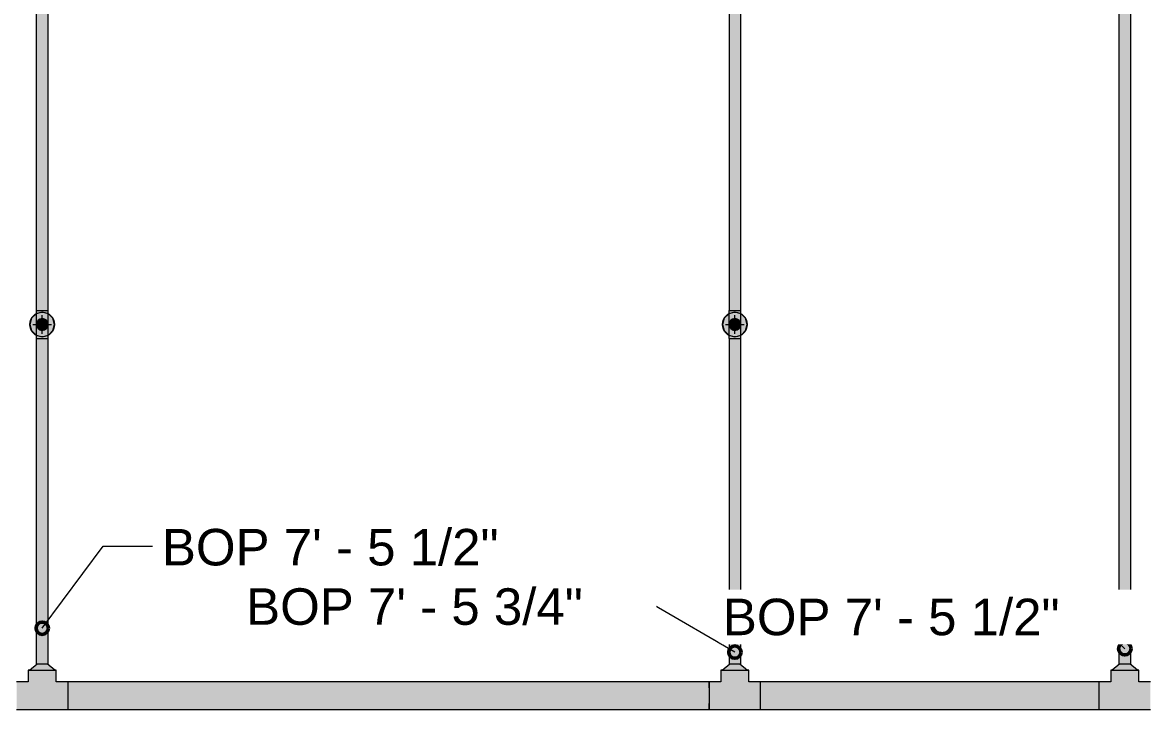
# Model space of a CAD drawing. Header units: inches. Extents: x -3385 to 41, y 7 to 1342.
# Drawn here: x -1183.2 to -1001.8, y 573.5 to 684.6 of the extents above; entities that cross this region are included whole.
import ezdxf

# ---------------------------------------------------------------- set-up
doc = ezdxf.new("R2010")
doc.units = ezdxf.units.IN
doc.header["$MEASUREMENT"] = 0
for name, color, linetype, lineweight in [('A-ANNO-NOTE', 131, 'Continuous', 9), ('G-ANNO-DIMS', 111, 'Continuous', 9), ('P-PIPE', 3, 'Continuous', 9), ('P-PIPE-CNTR', 3, 'Continuous', 9)]:
    doc.layers.add(name, color=color, linetype=linetype, lineweight=lineweight)
doc.styles.add('Arial', font='arial.ttf', dxfattribs={"height": 5.901198})

msp = doc.modelspace()

# ---------------------------------------------------------------- hatches: boundary and pattern name
at = {"layer": 'A-ANNO-NOTE'}
h = msp.add_hatch(color=256, dxfattribs=at)
edge = h.paths.add_edge_path(flags=0)
edge.add_arc((-1180, 635.743), 2, 0, 360)
for points in [[(-1180, 633.743), (-1179, 634.011), (-1178.268, 634.743), (-1178, 635.743), (-1178.268, 636.743), (-1179, 637.475), (-1180, 637.743), (-1181, 637.475), (-1181.732, 636.743), (-1182, 635.743), (-1181.732, 634.743), (-1181, 634.011)], [(-1068, 633.743), (-1067, 634.011), (-1066.268, 634.743), (-1066, 635.743), (-1066.268, 636.743), (-1067, 637.475), (-1068, 637.743), (-1069, 637.475), (-1069.732, 636.743), (-1070, 635.743), (-1069.732, 634.743), (-1069, 634.011)]]:
    msp.add_hatch(color=256, dxfattribs=at).paths.add_polyline_path(points, flags=0)
h = msp.add_hatch(color=256, dxfattribs=at)
edge = h.paths.add_edge_path(flags=0)
edge.add_arc((-1068, 635.743), 2, 0, 360)
at = {"layer": 'P-PIPE'}
for points in [[(-1004.95, 580.904), (-1004.951, 919.188), (-1005.9, 919.19), (-1005.9, 580.908), (-1005.425, 580.904), (-1005.196, 580.904)], [(-1004.95, 580.904), (-1004, 580.908), (-1004, 919.191), (-1004.95, 919.183), (-1004.95, 590.214)], [(-1180, 637.982), (-1179.05, 637.986), (-1179.05, 717.498), (-1179.525, 717.495), (-1180, 717.494), (-1180, 645.196)], [(-1068, 637.982), (-1067.05, 637.986), (-1067.05, 717.498), (-1067.525, 717.495), (-1068, 717.494), (-1068, 645.196)], [(-1180, 634.793), (-1179.754, 634.825), (-1179.525, 634.92), (-1179.328, 635.071), (-1179.177, 635.268), (-1179.082, 635.497), (-1179.05, 635.743), (-1179.082, 635.989), (-1179.177, 636.218), (-1179.328, 636.415), (-1179.525, 636.566), (-1179.754, 636.66), (-1180, 636.693), (-1180.246, 636.66), (-1180.475, 636.566), (-1180.672, 636.415), (-1180.823, 636.218), (-1180.918, 635.989), (-1180.95, 635.743), (-1180.918, 635.497), (-1180.823, 635.268), (-1180.672, 635.071), (-1180.475, 634.92), (-1180.246, 634.825)], [(-1180, 634.791), (-1179.75, 634.826), (-1179.523, 634.921), (-1179.326, 635.073), (-1179.176, 635.27), (-1179.082, 635.498), (-1179.05, 635.744), (-1179.082, 635.989), (-1179.177, 636.218), (-1179.177, 636.218), (-1179.082, 635.989), (-1179.05, 635.741), (-1179.084, 635.492), (-1179.177, 635.268), (-1179.328, 635.071), (-1179.527, 634.919), (-1179.758, 634.825), (-1180.006, 634.794), (-1180.257, 634.83), (-1180.475, 634.92), (-1180.679, 635.08), (-1180.823, 635.268), (-1180.919, 635.506), (-1180.95, 635.743), (-1180.915, 635.995), (-1180.823, 636.218), (-1180.669, 636.417), (-1180.475, 636.566), (-1180.245, 636.661), (-1180, 636.693), (-1179.754, 636.66), (-1179.754, 636.661), (-1180.002, 636.693), (-1180.247, 636.66), (-1180.477, 636.565), (-1180.674, 636.414), (-1180.825, 636.215), (-1180.919, 635.984), (-1180.95, 635.732), (-1180.918, 635.493), (-1180.82, 635.262), (-1180.67, 635.068), (-1180.47, 634.916), (-1180.241, 634.823), (-1180.004, 634.792)], [(-1068, 634.793), (-1067.754, 634.825), (-1067.525, 634.92), (-1067.328, 635.071), (-1067.177, 635.268), (-1067.082, 635.497), (-1067.05, 635.743), (-1067.082, 635.989), (-1067.177, 636.218), (-1067.328, 636.415), (-1067.525, 636.566), (-1067.754, 636.66), (-1068, 636.693), (-1068.246, 636.66), (-1068.475, 636.566), (-1068.672, 636.415), (-1068.823, 636.218), (-1068.918, 635.989), (-1068.95, 635.743), (-1068.918, 635.497), (-1068.823, 635.268), (-1068.672, 635.071), (-1068.475, 634.92), (-1068.246, 634.825)], [(-1180, 580.904), (-1180, 633.494), (-1180.95, 633.497), (-1180.95, 580.908), (-1180.475, 580.904), (-1180.246, 580.904)], [(-1180, 580.904), (-1179.05, 580.908), (-1179.05, 633.498), (-1179.525, 633.495), (-1180, 633.494), (-1180, 590.214)], [(-1068, 580.904), (-1068, 633.494), (-1068.95, 633.497), (-1068.95, 580.908), (-1068.475, 580.904), (-1068.246, 580.904)], [(-1068, 580.904), (-1067.05, 580.908), (-1067.05, 633.498), (-1067.525, 633.495), (-1068, 633.494), (-1068, 590.214)], [(-1179.548, 579.868), (-1177.938, 579.877), (-1179.188, 580.906), (-1180.823, 580.899), (-1182.063, 579.877), (-1180.879, 579.869), (-1179.705, 579.868)], [(-1068.455, 579.868), (-1065.938, 579.877), (-1067.188, 580.906), (-1068.823, 580.899), (-1070.063, 579.877), (-1068.869, 579.869), (-1068.475, 579.868)], [(-1005.405, 579.868), (-1002.888, 579.877), (-1004.138, 580.906), (-1005.773, 580.899), (-1007.012, 579.877), (-1005.819, 579.869), (-1005.425, 579.868)], [(-1180.008, 575.733), (-1177.751, 577.993), (-1177.751, 579.877), (-1178.415, 579.87), (-1181.953, 579.872), (-1182.25, 579.877), (-1182.25, 577.993), (-1181.924, 577.657), (-1180.311, 576.037)], [(-1180.008, 579.867), (-1182.06, 579.879), (-1182.063, 579.88), (-1181.568, 579.87), (-1180.466, 579.868)], [(-1067.996, 575.733), (-1065.75, 577.993), (-1065.75, 579.877), (-1066.406, 579.87), (-1069.946, 579.872), (-1070.25, 579.877), (-1070.25, 577.993), (-1069.179, 576.917), (-1068.299, 576.037)], [(-1004.946, 575.733), (-1002.7, 577.993), (-1002.7, 579.877), (-1003.356, 579.87), (-1006.896, 579.872), (-1007.2, 579.877), (-1007.2, 577.993), (-1006.129, 576.917), (-1005.249, 576.037)], [(-1184.134, 573.493), (-1175.867, 573.493), (-1175.872, 574.145), (-1175.868, 577.953), (-1175.868, 577.993), (-1177.751, 577.993), (-1180.008, 575.733), (-1182.25, 577.993), (-1184.134, 577.993), (-1184.14, 577.327), (-1184.135, 573.531), (-1184.134, 573.494)], [(-1161.188, 575.743), (-1072.142, 575.743), (-1072.136, 577.993), (-1175.867, 577.992), (-1175.872, 577.325), (-1175.874, 575.743)], [(-1056.339, 575.743), (-1009.08, 575.743), (-1009.086, 577.993), (-1063.866, 577.993), (-1063.862, 576.86), (-1063.862, 575.743)], [(-1072.134, 573.493), (-1072.13, 576.037), (-1072.134, 573.493)]]:
    msp.add_hatch(color=256, dxfattribs=at).paths.add_polyline_path(points, flags=0)
h = msp.add_hatch(color=256, dxfattribs=at)
h.paths.add_polyline_path([(-1180.673, 637.983), (-1180.673, 637.984), (-1180.673, 645.196)], flags=0)
h.paths.add_polyline_path([(-1180, 637.982), (-1180, 717.494), (-1180.95, 717.497), (-1180.95, 637.986), (-1180.474, 637.983), (-1180.246, 637.982)], flags=0)
h = msp.add_hatch(color=256, dxfattribs=at)
h.paths.add_polyline_path([(-1068.672, 637.983), (-1068.672, 637.984), (-1068.672, 645.196)], flags=0)
h.paths.add_polyline_path([(-1068, 637.982), (-1068, 717.494), (-1068.95, 717.497), (-1068.95, 637.986), (-1068.473, 637.983), (-1068.246, 637.982)], flags=0)
h = msp.add_hatch(color=256, dxfattribs=at)
h.paths.add_polyline_path([(-1180.951, 635.742), (-1180.918, 635.991), (-1180.788, 636.275), (-1180.655, 636.432), (-1180.443, 636.579), (-1180.245, 636.661), (-1180, 636.693), (-1180, 637.982), (-1180.951, 637.986), (-1180.951, 635.743)], flags=0)
h.paths.add_polyline_path([(-1180, 633.494), (-1180.011, 634.793), (-1180.254, 634.826), (-1180.478, 634.92), (-1180.676, 635.075), (-1180.841, 635.309), (-1180.88, 635.38), (-1180.934, 635.559), (-1180.951, 635.738), (-1180.951, 633.498), (-1180.475, 633.495), (-1180.247, 633.494)], flags=0)
h = msp.add_hatch(color=256, dxfattribs=at)
h.paths.add_polyline_path([(-1179.05, 635.742), (-1179.05, 637.986), (-1179.525, 637.983), (-1180, 637.982), (-1179.999, 636.693), (-1179.746, 636.658), (-1179.524, 636.565), (-1179.328, 636.415), (-1179.16, 636.176), (-1179.121, 636.104), (-1179.067, 635.925), (-1179.05, 635.745)], flags=0)
h.paths.add_polyline_path([(-1180, 633.494), (-1179.05, 633.498), (-1179.05, 635.739), (-1179.082, 635.495), (-1179.213, 635.209), (-1179.347, 635.052), (-1179.539, 634.913), (-1179.754, 634.824), (-1180, 634.791), (-1180, 634.682)], flags=0)
h = msp.add_hatch(color=256, dxfattribs=at)
h.paths.add_polyline_path([(-1068.951, 635.742), (-1068.918, 635.99), (-1068.788, 636.275), (-1068.655, 636.432), (-1068.442, 636.579), (-1068.245, 636.661), (-1068, 636.693), (-1068, 637.982), (-1068.951, 637.986), (-1068.951, 635.743)], flags=0)
h.paths.add_polyline_path([(-1068, 633.494), (-1068.011, 634.793), (-1068.254, 634.826), (-1068.477, 634.92), (-1068.675, 635.074), (-1068.841, 635.309), (-1068.879, 635.38), (-1068.933, 635.559), (-1068.951, 635.74), (-1068.951, 633.498), (-1068.475, 633.495), (-1068.246, 633.494)], flags=0)
h = msp.add_hatch(color=256, dxfattribs=at)
h.paths.add_polyline_path([(-1067.049, 635.742), (-1067.049, 637.986), (-1067.525, 637.983), (-1068, 637.982), (-1067.999, 636.693), (-1067.746, 636.658), (-1067.523, 636.565), (-1067.327, 636.414), (-1067.159, 636.176), (-1067.121, 636.104), (-1067.067, 635.925), (-1067.05, 635.75)], flags=0)
h.paths.add_polyline_path([(-1068, 633.494), (-1067.049, 633.498), (-1067.05, 635.735), (-1067.082, 635.494), (-1067.213, 635.209), (-1067.346, 635.052), (-1067.539, 634.913), (-1067.754, 634.824), (-1068, 634.791), (-1068, 634.682)], flags=0)
h = msp.add_hatch(color=256, dxfattribs=at)
h.paths.add_polyline_path([(-1068, 634.791), (-1067.749, 634.826), (-1067.522, 634.921), (-1067.325, 635.074), (-1067.175, 635.271), (-1067.081, 635.499), (-1067.05, 635.748), (-1067.082, 635.99), (-1067.178, 636.219), (-1067.329, 636.415), (-1067.526, 636.566), (-1067.755, 636.661), (-1068.001, 636.693), (-1068.247, 636.66), (-1068.476, 636.565), (-1068.673, 636.414), (-1068.824, 636.216), (-1068.919, 635.986), (-1068.95, 635.736), (-1068.918, 635.494), (-1068.821, 635.264), (-1068.67, 635.068), (-1068.471, 634.917), (-1068.241, 634.823), (-1068.004, 634.792)], flags=0)
h.paths.add_polyline_path([(-1068, 634.793), (-1068.255, 634.829), (-1068.475, 634.92), (-1068.677, 635.078), (-1068.823, 635.268), (-1068.918, 635.503), (-1068.95, 635.743), (-1068.916, 635.992), (-1068.823, 636.218), (-1068.67, 636.416), (-1068.475, 636.566), (-1068.245, 636.661), (-1068, 636.693), (-1067.753, 636.66), (-1067.525, 636.566), (-1067.326, 636.412), (-1067.177, 636.218), (-1067.082, 635.989), (-1067.05, 635.739), (-1067.085, 635.49), (-1067.177, 635.268), (-1067.328, 635.071), (-1067.527, 634.919), (-1067.757, 634.825)], flags=0)
h = msp.add_hatch(color=256, dxfattribs=at)
h.paths.add_polyline_path([(-1072.133, 577.953), (-1072.131, 577.953), (-1072.13, 577.953)], flags=0)
h.paths.add_polyline_path([(-1063.866, 573.493), (-1063.862, 574.61), (-1063.866, 577.993), (-1065.75, 577.993), (-1066.078, 577.657), (-1067.996, 575.733), (-1070.25, 577.993), (-1072.134, 577.993), (-1072.13, 576.86), (-1072.134, 573.493)], flags=0)
h = msp.add_hatch(color=256, dxfattribs=at)
h.paths.add_polyline_path([(-1009.084, 573.493), (-1000.816, 573.494), (-1000.812, 574.61), (-1000.816, 577.993), (-1002.7, 577.993), (-1003.028, 577.657), (-1004.946, 575.733), (-1007.2, 577.993), (-1009.084, 577.993), (-1009.08, 576.86), (-1009.083, 573.531)], flags=0)
h.paths.add_polyline_path([(-1000.816, 577.953), (-1000.816, 577.953), (-1002.679, 577.971)], flags=0)
h = msp.add_hatch(color=256, dxfattribs=at)
h.paths.add_polyline_path([(-1161.188, 573.493), (-1072.134, 573.493), (-1072.139, 574.152), (-1072.142, 575.743), (-1175.874, 575.743), (-1175.867, 573.493)], flags=0)
h.paths.add_polyline_path([(-1072.138, 573.567), (-1072.136, 573.567), (-1072.141, 573.567)], flags=0)
h = msp.add_hatch(color=256, dxfattribs=at)
h.paths.add_polyline_path([(-1009.084, 573.493), (-1009.08, 574.618), (-1009.08, 575.743), (-1063.862, 575.743), (-1063.864, 573.493), (-1021.39, 573.493)], flags=0)
h.paths.add_polyline_path([(-1063.862, 574.152), (-1063.863, 574.152), (-1056.339, 574.152)], flags=0)

# ---------------------------------------------------------------- linework, layer by layer
at = {"layer": 'A-ANNO-NOTE'}
for p, q in [((-1181, 637.475), (-1181.732, 636.743)), ((-1180, 637.743), (-1181, 637.475)), ((-1179, 637.475), (-1180, 637.743)), ((-1178.268, 636.743), (-1179, 637.475)), ((-1069, 637.475), (-1069.732, 636.743)), ((-1068, 637.743), (-1069, 637.475)), ((-1067, 637.475), (-1068, 637.743)), ((-1066.268, 636.743), (-1067, 637.475)), ((-1181.732, 636.743), (-1182, 635.743)), ((-1182, 635.743), (-1181.732, 634.743)), ((-1178, 635.743), (-1178.268, 636.743)), ((-1178.268, 634.743), (-1178, 635.743)), ((-1069.732, 636.743), (-1070, 635.743)), ((-1070, 635.743), (-1069.732, 634.743)), ((-1066, 635.743), (-1066.268, 636.743)), ((-1066.268, 634.743), (-1066, 635.743)), ((-1181.732, 634.743), (-1181, 634.011)), ((-1181, 634.011), (-1180, 633.743)), ((-1180, 633.743), (-1179, 634.011)), ((-1179, 634.011), (-1178.268, 634.743)), ((-1069.732, 634.743), (-1069, 634.011)), ((-1069, 634.011), (-1068, 633.743)), ((-1068, 633.743), (-1067, 634.011)), ((-1067, 634.011), (-1066.268, 634.743))]:
    msp.add_line(p, q, dxfattribs=at)
for centre in [(-1180, 635.743), (-1068, 635.743)]:
    msp.add_circle(centre, 2, dxfattribs=at)
at = {"layer": 'G-ANNO-DIMS'}
for p, q in [((-1180, 586.637), (-1170.168, 599.889)), ((-1170.168, 599.889), (-1162.142, 599.889)), ((-1081.014, 590.287), (-1091.465, 590.287)), ((-1010.224, 588.607), (-1014.377, 588.607)), ((-1004.95, 583.334), (-1010.224, 588.607))]:
    msp.add_line(p, q, dxfattribs=at)
at = {"layer": 'G-ANNO-DIMS', "lineweight": 50}
for centre in [(-1180, 586.637), (-1004.95, 583.334)]:
    msp.add_circle(centre, 1, dxfattribs=at)
at = {"layer": 'P-PIPE'}
for p, q in [((-1005.9, 919.191), (-1005.9, 580.908)), ((-1004, 580.908), (-1004, 919.191)), ((-1180.95, 717.498), (-1180.95, 637.986)), ((-1179.05, 637.986), (-1179.05, 717.498)), ((-1068.95, 717.498), (-1068.95, 637.986)), ((-1067.05, 637.986), (-1067.05, 717.498)), ((-1180.951, 637.986), (-1180.951, 633.498)), ((-1179.05, 633.498), (-1179.05, 637.986)), ((-1068.951, 637.986), (-1068.951, 633.498)), ((-1067.049, 633.498), (-1067.049, 637.986)), ((-1180.95, 633.498), (-1180.95, 580.908)), ((-1179.05, 580.908), (-1179.05, 633.498)), ((-1068.95, 633.498), (-1068.95, 580.908)), ((-1067.05, 580.908), (-1067.05, 633.498)), ((-1182.063, 579.877), (-1180.813, 580.908)), ((-1177.938, 579.877), (-1179.188, 580.908)), ((-1070.063, 579.877), (-1068.813, 580.908)), ((-1067.188, 580.908), (-1065.938, 579.877)), ((-1005.762, 580.908), (-1007.012, 579.877)), ((-1002.888, 579.877), (-1004.138, 580.908)), ((-1182.25, 579.877), (-1182.25, 577.993)), ((-1177.75, 577.993), (-1177.75, 579.877)), ((-1070.25, 579.877), (-1070.25, 577.993)), ((-1065.75, 577.993), (-1065.75, 579.877)), ((-1007.2, 579.877), (-1007.2, 577.993)), ((-1002.7, 577.993), (-1002.7, 579.877)), ((-1182.25, 577.993), (-1184.134, 577.993)), ((-1175.867, 577.993), (-1177.751, 577.993)), ((-1072.134, 577.993), (-1175.867, 577.993)), ((-1070.25, 577.993), (-1072.134, 577.993)), ((-1063.866, 577.993), (-1065.75, 577.993)), ((-1009.084, 577.993), (-1063.866, 577.993)), ((-1007.2, 577.993), (-1009.084, 577.993)), ((-1000.816, 577.993), (-1002.7, 577.993)), ((-1184.134, 573.493), (-1175.867, 573.493)), ((-1175.867, 573.493), (-1072.134, 573.493)), ((-1072.134, 573.493), (-1063.866, 573.493)), ((-1063.866, 573.493), (-1009.084, 573.493)), ((-1009.084, 573.493), (-1000.816, 573.493))]:
    msp.add_line(p, q, dxfattribs=at)
for centre, radius, start, end in [((-1180, 635.743), 0.95, 0, 180), ((-1180, 635.743), 0.95, 180, 0), ((-1180, 635.268), 0.475, 90, 270), ((-1180, 636.218), 0.475, 270, 90), ((-1068, 635.743), 0.95, 0, 180), ((-1068, 635.743), 0.95, 180, 0), ((-1068, 635.268), 0.475, 90, 270), ((-1068, 636.218), 0.475, 270, 90)]:
    msp.add_arc(centre, radius, start, end, dxfattribs=at)
for centre, major_axis, ratio, start_param, end_param in [((-1180, 637.986), (0.951, 0), 0.0041666, 3.1415927, 3.403392), ((-1180, 637.986), (0.951, 0), 0.0041666, 3.4054884, 3.6651914), ((-1180, 637.986), (0.951, 0), 0.0041666, 3.6663729, 3.9269908), ((-1180, 637.986), (0.95, 0), 0.0041666, 3.6651914, 3.9260253), ((-1180, 637.986), (0.951, 0), 0.0041666, 3.9277311, 4.1887902), ((-1180, 637.986), (0.95, 0), 0.0041666, 3.9269908, 4.1882663), ((-1180, 637.986), (0.951, 0), 0.0041666, 4.1892397, 4.4505896), ((-1180, 637.986), (0.95, 0), 0.0041666, 4.1887902, 4.4503567), ((-1180, 637.986), (0.951, 0), 0.0041666, 4.4508064, 4.712389), ((-1180, 637.986), (0.95, 0), 0.0041666, 4.4505896, 4.712389), ((-1180, 637.986), (0.951, 0), 0.0041666, 4.712389, 4.9739716), ((-1180, 637.986), (0.95, 0), 0.0041666, 4.712389, 4.9741884), ((-1180, 637.986), (0.951, 0), 0.0041666, 4.9741884, 5.2355383), ((-1180, 637.986), (0.95, 0), 0.0041666, 4.9744212, 5.2359878), ((-1180, 637.986), (0.951, 0), 0.0041666, 5.2359878, 5.4970469), ((-1180, 637.986), (0.95, 0), 0.0041666, 5.2365116, 5.4977871), ((-1180, 637.986), (0.951, 0), 0.0041666, 5.4977871, 5.758405), ((-1180, 637.986), (0.95, 0), 0.0041666, 5.4987526, 5.7595865), ((-1180, 637.986), (0.951, 0), 0.0041666, 5.7595865, 6.0192896), ((-1180, 637.986), (0.951, 0), 0.0041666, 6.0213859, 6.2831853), ((-1068, 637.986), (0.951, 0), 0.0041666, 3.1415927, 3.403392), ((-1068, 637.986), (0.951, 0), 0.0041666, 3.4054884, 3.6651914), ((-1068, 637.986), (0.951, 0), 0.0041666, 3.6663729, 3.9269908), ((-1068, 637.986), (0.95, 0), 0.0041666, 3.6651914, 3.9260253), ((-1068, 637.986), (0.951, 0), 0.0041666, 3.9277311, 4.1887902), ((-1068, 637.986), (0.95, 0), 0.0041666, 3.9269908, 4.1882663), ((-1068, 637.986), (0.951, 0), 0.0041666, 4.1892397, 4.4505896), ((-1068, 637.986), (0.95, 0), 0.0041666, 4.1887902, 4.4503567), ((-1068, 637.986), (0.951, 0), 0.0041666, 4.4508064, 4.712389), ((-1068, 637.986), (0.95, 0), 0.0041666, 4.4505896, 4.712389), ((-1068, 637.986), (0.951, 0), 0.0041666, 4.712389, 4.9739716), ((-1068, 637.986), (0.95, 0), 0.0041666, 4.712389, 4.9741884), ((-1068, 637.986), (0.951, 0), 0.0041666, 4.9741884, 5.2355383), ((-1068, 637.986), (0.95, 0), 0.0041666, 4.9744212, 5.2359878), ((-1068, 637.986), (0.951, 0), 0.0041666, 5.2359878, 5.4970469), ((-1068, 637.986), (0.95, 0), 0.0041666, 5.2365116, 5.4977871), ((-1068, 637.986), (0.951, 0), 0.0041666, 5.4977871, 5.758405), ((-1068, 637.986), (0.95, 0), 0.0041666, 5.4987526, 5.7595865), ((-1068, 637.986), (0.951, 0), 0.0041666, 5.7595865, 6.0192896), ((-1068, 637.986), (0.951, 0), 0.0041666, 6.0213859, 6.2831853), ((-1180, 633.498), (0.951, 0), 0.0041666, 3.1415927, 4.712389), ((-1180, 633.498), (0.95, 0), 0.0041666, 3.6651914, 3.9260253), ((-1180, 633.498), (0.95, 0), 0.0041666, 3.9269908, 4.1882663), ((-1180, 633.498), (0.95, 0), 0.0041666, 4.1887902, 4.4503567), ((-1180, 633.498), (0.95, 0), 0.0041666, 4.4505896, 4.712389), ((-1180, 633.498), (0.951, 0), 0.0041666, 4.712389, 6.2831853), ((-1180, 633.498), (0.95, 0), 0.0041666, 4.712389, 4.9741884), ((-1180, 633.498), (0.95, 0), 0.0041666, 4.9744212, 5.2359878), ((-1180, 633.498), (0.95, 0), 0.0041666, 5.2365116, 5.4977871), ((-1180, 633.498), (0.95, 0), 0.0041666, 5.4987526, 5.7595865), ((-1068, 633.498), (0.951, 0), 0.0041666, 3.1415927, 4.712389), ((-1068, 633.498), (0.95, 0), 0.0041666, 3.6651914, 3.9260253), ((-1068, 633.498), (0.95, 0), 0.0041666, 3.9269908, 4.1882663), ((-1068, 633.498), (0.95, 0), 0.0041666, 4.1887902, 4.4503567), ((-1068, 633.498), (0.95, 0), 0.0041666, 4.4505896, 4.712389), ((-1068, 633.498), (0.951, 0), 0.0041666, 4.712389, 6.2831853), ((-1068, 633.498), (0.95, 0), 0.0041666, 4.712389, 4.9741884), ((-1068, 633.498), (0.95, 0), 0.0041666, 4.9744212, 5.2359878), ((-1068, 633.498), (0.95, 0), 0.0041666, 5.2365116, 5.4977871), ((-1068, 633.498), (0.95, 0), 0.0041666, 5.4987526, 5.7595865), ((-1180, 580.908), (0.95, 0), 0.0041666, 3.1415927, 4.712389), ((-1180, 580.908), (0.95, 0), 0.0041666, 4.712389, 6.2831853), ((-1068, 580.908), (0.95, 0), 0.0041666, 3.1415927, 4.712389), ((-1068, 580.908), (0.95, 0), 0.0041666, 4.712389, 6.2831853), ((-1004.95, 580.908), (0.95, 0), 0.0041666, 3.1415927, 4.712389), ((-1004.95, 580.908), (0.95, 0), 0.0041666, 4.712389, 6.2831853), ((-1180, 579.877), (2.25, 0), 0.0041666, 3.1381983, 6.279791), ((-1180, 579.877), (2.25, 0), 0.0041666, 2.7456641, 3.1381983), ((-1180, 579.877), (2.25, 0), 0.0041666, 0, 0.3960274), ((-1068, 579.877), (2.25, 0), 0.0041666, 2.7456065, 3.1415927), ((-1068, 579.877), (2.25, 0), 0.0041666, 3.1435033, 6.2831853), ((-1068, 579.877), (-2.25, 0), 0.0041666, 3.1435033, 3.5375233), ((-1004.95, 579.877), (2.25, 0), 0.0041666, 2.7456065, 3.1415927), ((-1004.95, 579.877), (2.25, 0), 0.0041666, 3.1435033, 6.2831853), ((-1004.95, 579.877), (-2.25, 0), 0.0041666, 3.1435033, 3.5375233), ((-1175.867, 575.743), (0, 2.25), 0.0033943, 0.7891302, 1.0471976), ((-1175.867, 575.743), (0, 2.25), 0.0033943, 0.7895648, 1.0468119), ((-1175.867, 575.743), (0, 2.25), 0.0033943, 0.6591741, 0.7853982), ((-1175.867, 575.743), (0, 2.25), 0.0033943, 0.5277654, 0.6565937), ((-1175.867, 575.743), (0, 2.25), 0.0033943, 0.265966, 0.3947943), ((-1175.867, 575.743), (0, 2.25), 0.0033943, 0.3947705, 0.5235988), ((-1175.867, 575.743), (0, 2.25), 0.0033943, 0.1329711, 0.2617994), ((-1175.867, 575.743), (0, 2.25), 0.0033943, 0.0041666, 0.1329949), ((-1072.134, 575.743), (0, 2.25), 0.0033943, 0.1317092, 1.5707963), ((-1072.134, 575.743), (0, 2.25), 0.0019107, 3.1415927, 6.2790187), ((-1063.866, 575.743), (0, 2.25), 0.0019107, 6.1501904, 6.2790187), ((-1063.866, 575.743), (0, 2.25), 0.0019107, 6.0213859, 6.1502142), ((-1063.866, 575.743), (0, 2.25), 0.0019107, 5.888391, 6.0172193), ((-1063.866, 575.743), (0, 2.25), 0.0019107, 5.7595865, 5.8884148), ((-1063.866, 575.743), (0, 2.25), 0.0019107, 5.6265916, 5.7554199), ((-1063.866, 575.743), (0, 2.25), 0.0019107, 5.4977871, 5.6240113), ((-1063.866, 575.743), (0, 2.25), 0.0019107, 5.2359878, 5.4940551), ((-1063.866, 575.743), (0, 2.25), 0.0019107, 5.2363734, 5.4936205), ((-1009.084, 575.743), (0, 2.25), 0.0019107, 6.1501904, 6.2790187), ((-1009.084, 575.743), (0, 2.25), 0.0019107, 6.0213859, 6.1502142), ((-1009.084, 575.743), (0, 2.25), 0.0019107, 5.888391, 6.0172193), ((-1009.084, 575.743), (0, 2.25), 0.0019107, 5.7595865, 5.8884148), ((-1009.084, 575.743), (0, 2.25), 0.0019107, 5.6265916, 5.7554199), ((-1009.084, 575.743), (0, 2.25), 0.0019107, 5.4977871, 5.6240112), ((-1009.084, 575.743), (0, 2.25), 0.0019107, 5.2359878, 5.4940551), ((-1009.084, 575.743), (0, 2.25), 0.0019107, 5.2363734, 5.4936205), ((-1175.867, 575.743), (0, 2.25), 0.0033943, 1.0511191, 1.3089969), ((-1175.867, 575.743), (0, 2.25), 0.0033943, 1.0513642, 1.3087999), ((-1175.867, 575.743), (0, 2.25), 0.0033943, 1.3130702, 1.5707963), ((-1175.867, 575.743), (0, 2.25), 0.0033943, 1.3131636, 1.5707506), ((-1175.867, 575.743), (0, 2.25), 0.0033943, 1.5750109, 1.8325957), ((-1175.867, 575.743), (0, 2.25), 0.0033943, 1.5749629, 1.8326914), ((-1072.134, 575.743), (0, 2.25), 0.0033943, 1.5707963, 3.1415927), ((-1063.866, 575.743), (0, 2.25), 0.0019107, 4.9743854, 5.2318211), ((-1063.866, 575.743), (0, 2.25), 0.0019107, 4.9741884, 5.2320662), ((-1063.866, 575.743), (0, 2.25), 0.0019107, 4.7124347, 4.9700217), ((-1063.866, 575.743), (0, 2.25), 0.0019107, 4.712389, 4.9701151), ((-1063.866, 575.743), (0, 2.25), 0.0019107, 4.4504939, 4.7082223), ((-1063.866, 575.743), (0, 2.25), 0.0019107, 4.4505896, 4.7081744), ((-1009.084, 575.743), (0, 2.25), 0.0019107, 4.9741884, 5.2320662), ((-1009.084, 575.743), (0, 2.25), 0.0019107, 4.9743854, 5.2318211), ((-1009.084, 575.743), (0, 2.25), 0.0019107, 4.712389, 4.9701151), ((-1009.084, 575.743), (0, 2.25), 0.0019107, 4.7124347, 4.9700217), ((-1009.084, 575.743), (0, 2.25), 0.0019107, 4.4505896, 4.7081744), ((-1009.084, 575.743), (0, 2.25), 0.0019107, 4.4504939, 4.7082223), ((-1175.867, 575.743), (0, 2.25), 0.0033943, 1.836962, 2.0943951), ((-1175.867, 575.743), (0, 2.25), 0.0033943, 1.8367623, 2.0946428), ((-1175.867, 575.743), (0, 2.25), 0.0033943, 2.0985617, 2.3566326), ((-1175.867, 575.743), (0, 2.25), 0.0033943, 2.0989509, 2.3561945), ((-1175.867, 575.743), (0, 2.25), 0.0033943, 2.3603611, 2.4891894), ((-1175.867, 575.743), (0, 2.25), 0.0033943, 2.4891656, 2.6179939), ((-1175.867, 575.743), (0, 2.25), 0.0033943, 2.6221605, 2.7509888), ((-1175.867, 575.743), (0, 2.25), 0.0033943, 2.750965, 2.8797933), ((-1175.867, 575.743), (0, 2.25), 0.0033943, 2.8839599, 3.1415927), ((-1175.867, 575.743), (0, 2.25), 0.0033943, 3.0127644, 3.1415927), ((-1063.866, 575.743), (0, 2.25), 0.0019107, 3.1415927, 3.3992254), ((-1063.866, 575.743), (0, 2.25), 0.0019107, 3.1415927, 3.2704209), ((-1063.866, 575.743), (0, 2.25), 0.0019107, 3.5321965, 3.6610248), ((-1063.866, 575.743), (0, 2.25), 0.0019107, 3.403392, 3.5322203), ((-1063.866, 575.743), (0, 2.25), 0.0019107, 3.7939959, 3.9228242), ((-1063.866, 575.743), (0, 2.25), 0.0019107, 3.6651914, 3.7940197), ((-1063.866, 575.743), (0, 2.25), 0.0019107, 3.9265527, 4.1846236), ((-1063.866, 575.743), (0, 2.25), 0.0019107, 3.9269908, 4.1842344), ((-1063.866, 575.743), (0, 2.25), 0.0019107, 4.1885425, 4.446423), ((-1063.866, 575.743), (0, 2.25), 0.0019107, 4.1887902, 4.4462233), ((-1009.084, 575.743), (0, 2.25), 0.0019107, 3.1415927, 3.3992254), ((-1009.084, 575.743), (0, 2.25), 0.0019107, 3.1415927, 3.2704209), ((-1009.084, 575.743), (0, 2.25), 0.0019107, 3.403392, 3.5322203), ((-1009.084, 575.743), (0, 2.25), 0.0019107, 3.6651914, 3.7940197), ((-1009.084, 575.743), (0, 2.25), 0.0019107, 3.5321965, 3.6610248), ((-1009.084, 575.743), (0, 2.25), 0.0019107, 3.9265527, 4.1846236), ((-1009.084, 575.743), (0, 2.25), 0.0019107, 3.9269908, 4.1842344), ((-1009.084, 575.743), (0, 2.25), 0.0019107, 3.7939959, 3.9228242), ((-1009.084, 575.743), (0, 2.25), 0.0019107, 4.1887902, 4.4462233), ((-1009.084, 575.743), (0, 2.25), 0.0019107, 4.1885425, 4.446423)]:
    msp.add_ellipse(centre, major_axis=major_axis, ratio=ratio, start_param=start_param, end_param=end_param, dxfattribs=at)
at = {"layer": 'P-PIPE-CNTR'}
for p, q in [((-1180, 634.243), (-1180, 637.243)), ((-1068, 634.243), (-1068, 637.243)), ((-1181.5, 635.743), (-1178.5, 635.743)), ((-1069.5, 635.743), (-1066.5, 635.743))]:
    msp.add_line(p, q, dxfattribs=at)

# ---------------------------------------------------------------- next in the draw order: texts
at = {"layer": 'G-ANNO-DIMS', "insert": (-1069.937, 591.412), "char_height": 5.9012, "width": 64.872, "attachment_point": 1, "line_spacing_factor": 0.938532, "style": 'Arial', "bg_fill": 3, "box_fill_scale": 1.25, "bg_fill_color": 0, "bg_fill_transparency": 0}
msp.add_mtext('BOP 7\' - 5 1/2"', dxfattribs=at)

# ---------------------------------------------------------------- next in the draw order: linework, layer by layer
at = {"layer": 'G-ANNO-DIMS'}
msp.add_line((-1068, 582.774), (-1081.014, 590.287), dxfattribs=at)
at = {"layer": 'G-ANNO-DIMS', "lineweight": 50}
msp.add_circle((-1068, 582.774), 1, dxfattribs=at)

# ---------------------------------------------------------------- next in the draw order: texts
at = {"layer": 'G-ANNO-DIMS', "insert": (-1147.025, 593.092), "char_height": 5.9012, "width": 64.872, "attachment_point": 1, "line_spacing_factor": 0.938532, "style": 'Arial', "bg_fill": 3, "box_fill_scale": 1.25, "bg_fill_color": 0, "bg_fill_transparency": 0}
msp.add_mtext('BOP 7\' - 5 3/4"', dxfattribs=at)

# ---------------------------------------------------------------- next in the draw order: texts
at = {"layer": 'G-ANNO-DIMS', "insert": (-1160.642, 602.693), "char_height": 5.9012, "width": 64.872, "attachment_point": 1, "line_spacing_factor": 0.938532, "style": 'Arial', "bg_fill": 3, "box_fill_scale": 1.25, "bg_fill_color": 0, "bg_fill_transparency": 0}
msp.add_mtext('BOP 7\' - 5 1/2"', dxfattribs=at)

doc.saveas('drawing.dxf')
